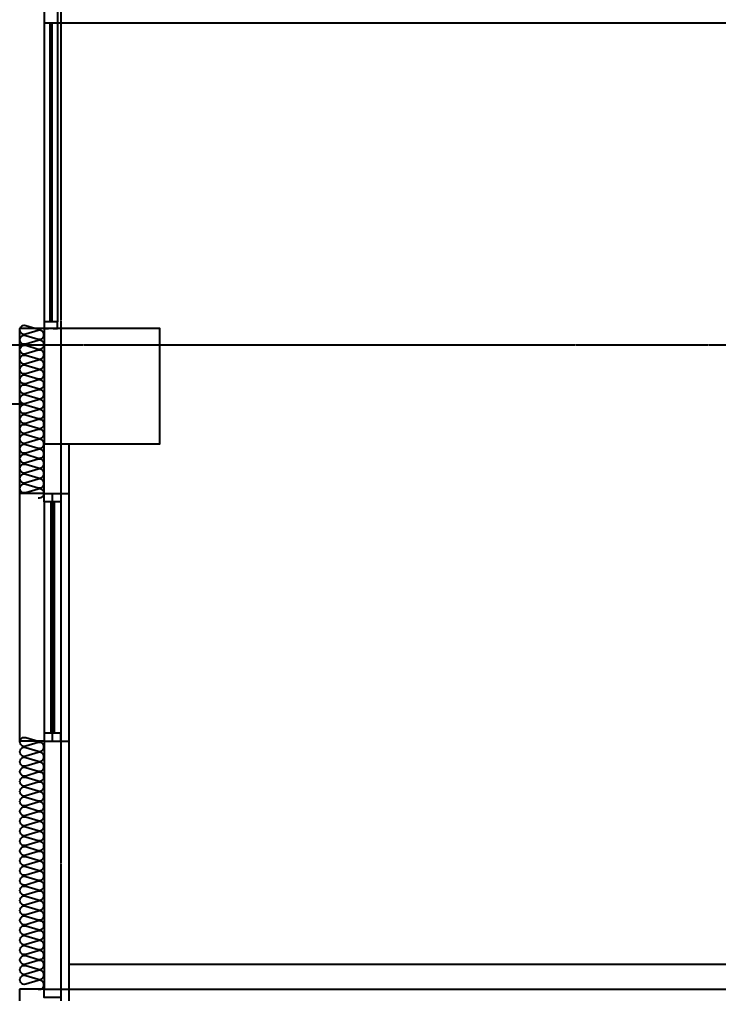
# Model space of a CAD drawing. Header units: millimetres. Extents: x 0 to 199210, y 0 to 94205.
# Drawn here: x 141713 to 145946, y 26832 to 32729 of the extents above; entities that cross this region are included whole.
import ezdxf

# ---------------------------------------------------------------- set-up
doc = ezdxf.new("R2010")
doc.units = ezdxf.units.MM
doc.linetypes.add('CEN', pattern=[62, 60, -1, 0, -1])
doc.layers.get('Defpoints').update_dxf_attribs({"color": 142})
for name, color, linetype in [('2. WAL', 2, 'Continuous'), ('4', 4, 'Continuous'), ('CEN', 1, 'CEN'), ('COL', 2, 'Continuous'), ('ins', 9, 'Continuous'), ('WID', 4, 'Continuous'), ('WIN-9', 9, 'Continuous')]:
    doc.layers.add(name, color=color, linetype=linetype)
doc.styles.add('11', font='Dotum.ttf')
doc.dimstyles.new('150', dxfattribs={"dimscale": 50, "dimtxt": 6, "dimasz": 3, "dimexe": 2, "dimexo": 4.5, "dimgap": 1.5, "dimtad": 1, "dimtoh": 1, "dimdec": 0, "dimzin": 0, "dimdsep": 46, "dimtxsty": '11', "dimblk1": 'ARCHTICK', "dimblk2": 'ARCHTICK', "dimsah": 1, "dimcen": 5, "dimclrd": 143, "dimclre": 143, "dimclrt": 7, "dimadec": 0, "dimazin": 0, "dimtfac": 1, "dimtdec": 0, "dimtix": 1, "dimtmove": 2, "dimatfit": 3, "dimldrblk": 'ARCHTICK', "dimfxl": 1, "dimtolj": 1, "dimtzin": 0, "dimlwd": -1, "dimlwe": -1, "dimarcsym": 0})

# ---------------------------------------------------------------- blocks, each defined once
blk = doc.blocks.new('insul1')
blk.add_lwpolyline([(0, 0.25, 1.344031), (0.35, 0.25), (0.2, 0.75, -1.344031), (0.55, 0.75), (0.4, 0.25)], format="xyb")
blk = doc.blocks.new('_ArchTick')
at = {"color": 0, "linetype": 'ByBlock', "const_width": 0.15}
blk.add_lwpolyline([(-0.5, -0.5), (0.5, 0.5)], dxfattribs=at)
blk = doc.blocks.new('*D205')
at = {"color": 143, "transparency": 16777216}
for p, q in [((141638.2, 32758.9), (140820, 32758.9)), ((140920, 32758.9), (140920, 30758.9)), ((140695, 30758.9), (140820, 30758.9))]:
    blk.add_line(p, q, dxfattribs=at)
at = {"layer": 'Defpoints', "color": 0, "transparency": 16777216}
for p in [(141863.2, 32758.9), (140920, 30758.9), (140920, 30758.9)]:
    blk.add_point(p, dxfattribs=at)
at = {"color": 143, "transparency": 16777216, "xscale": 150, "yscale": 150, "zscale": 150}
for p, rotation in [((140920, 32758.9), 90), ((140920, 30758.9), 270)]:
    blk.add_blockref('_ArchTick', p, dxfattribs=dict(at, rotation=rotation))
at = {"color": 7, "transparency": 16777216, "insert": (140694.8, 31758.9), "char_height": 300, "attachment_point": 5, "rotation": 90, "style": '11'}
blk.add_mtext('\\A1;2000', dxfattribs=at)

msp = doc.modelspace()

# ---------------------------------------------------------------- linework, layer by layer
msp.add_line((141185.8, 30402.2), (141750.7, 30402.2))
at = {"layer": '2. WAL'}
for p, q in [((142013.2, 27008.9), (152113.2, 27008.9)), ((142013.2, 26858.9), (152263.2, 26858.9))]:
    msp.add_line(p, q, dxfattribs=at)
at = {"layer": '4'}
for p, q in [((141713.2, 30858.9), (141713.2, 29858.9)), ((141863.2, 30858.9), (141713.2, 30858.9)), ((141863.2, 29858.9), (141713.2, 29858.9)), ((141863.2, 28358.9), (141713.2, 28358.9)), ((141863.2, 26858.9), (141713.2, 26858.9))]:
    msp.add_line(p, q, dxfattribs=at)
at = {"layer": 'CEN'}
for p, q in [((141963.2, 39166.8), (141963.2, 5395.3)), ((140920, 30758.9), (189789.1, 30758.9))]:
    msp.add_line(p, q, dxfattribs=at)
at = {"layer": 'COL'}
for p, q in [((141863.2, 29858.9), (141863.2, 30158.9)), ((142013.2, 29858.9), (142013.2, 30158.9)), ((141863.2, 29858.9), (142013.2, 29858.9)), ((141863.2, 28358.9), (142013.2, 28358.9)), ((141863.2, 28358.9), (141863.2, 26858.9)), ((142013.2, 26858.9), (142013.2, 28358.9)), ((141863.2, 26858.9), (142013.2, 26858.9))]:
    msp.add_line(p, q, dxfattribs=at)
msp.add_lwpolyline([(141863.2, 30858.9), (141863.2, 30158.9), (142563.2, 30158.9), (142563.2, 30858.9), (141863.2, 30858.9)], dxfattribs=at)
at = {"layer": 'WID', "color": 4}
for p, q in [((141863.2, 32808.9), (141863.2, 30898.9)), ((141943.2, 32808.9), (141943.2, 30898.9)), ((141863.2, 32708.9), (153813.2, 32708.9)), ((141897.2, 32708.9), (141897.2, 30898.9)), ((141909.2, 32708.9), (141909.2, 30898.9))]:
    msp.add_line(p, q, dxfattribs=at)
at = {"layer": 'WID'}
for p, q in [((141863.2, 29808.9), (141863.2, 28408.9)), ((141903.2, 29808.9), (141903.2, 28408.9)), ((141923.2, 29808.9), (141923.2, 28408.9)), ((141963.2, 29808.9), (141963.2, 28408.9))]:
    msp.add_line(p, q, dxfattribs=at)
at = {"layer": 'WID', "color": 4}
msp.add_lwpolyline([(141918.2, 30858.9), (141943.2, 30858.9), (141943.2, 30898.9), (141863.2, 30898.9), (141863.2, 30858.9), (141888.2, 30858.9)], dxfattribs=at)
at = {"layer": 'WID'}
for points in [[(141963.2, 29858.9), (141963.2, 29808.9), (141863.2, 29808.9), (141863.2, 29858.9)], [(141963.2, 28358.9), (141963.2, 28408.9), (141863.2, 28408.9), (141863.2, 28358.9)], [(141963.2, 26858.9), (141963.2, 26808.9), (141863.2, 26808.9), (141863.2, 26858.9)]]:
    msp.add_lwpolyline(points, close=True, dxfattribs=at)
at = {"layer": 'WIN-9'}
for p, q in [((141713.2, 29858.9), (141713.2, 28358.9)), ((141913.2, 28358.9), (141913.2, 29858.9)), ((142013.2, 28358.9), (142013.2, 29858.9)), ((141713.2, 26858.9), (141713.2, 25358.9)), ((142013.2, 25358.9), (142013.2, 26858.9))]:
    msp.add_line(p, q, dxfattribs=at)

# ---------------------------------------------------------------- block references
at = {"layer": 'ins', "xscale": 150, "yscale": 150, "zscale": 150, "rotation": 90, "row_count": 1, "row_spacing": 0, "column_spacing": 60}
for p, column_count in [((141863.2, 29833.9), 17), ((141863.2, 26858.9), 25)]:
    msp.add_blockref('insul1', p, dxfattribs=dict(at, column_count=column_count))

# ---------------------------------------------------------------- dimensions: what is measured, and where the dimension line sits
dim = msp.add_linear_dim(base=(140920, 30758.9), p1=(141863.2, 32758.9), p2=(140920, 30758.9), angle=90, dimstyle='150')
dim.commit()
dim.dimension.update_dxf_attribs({"geometry": '*D205', "text_midpoint": (140694.8, 31758.9)})

doc.saveas('drawing.dxf')
